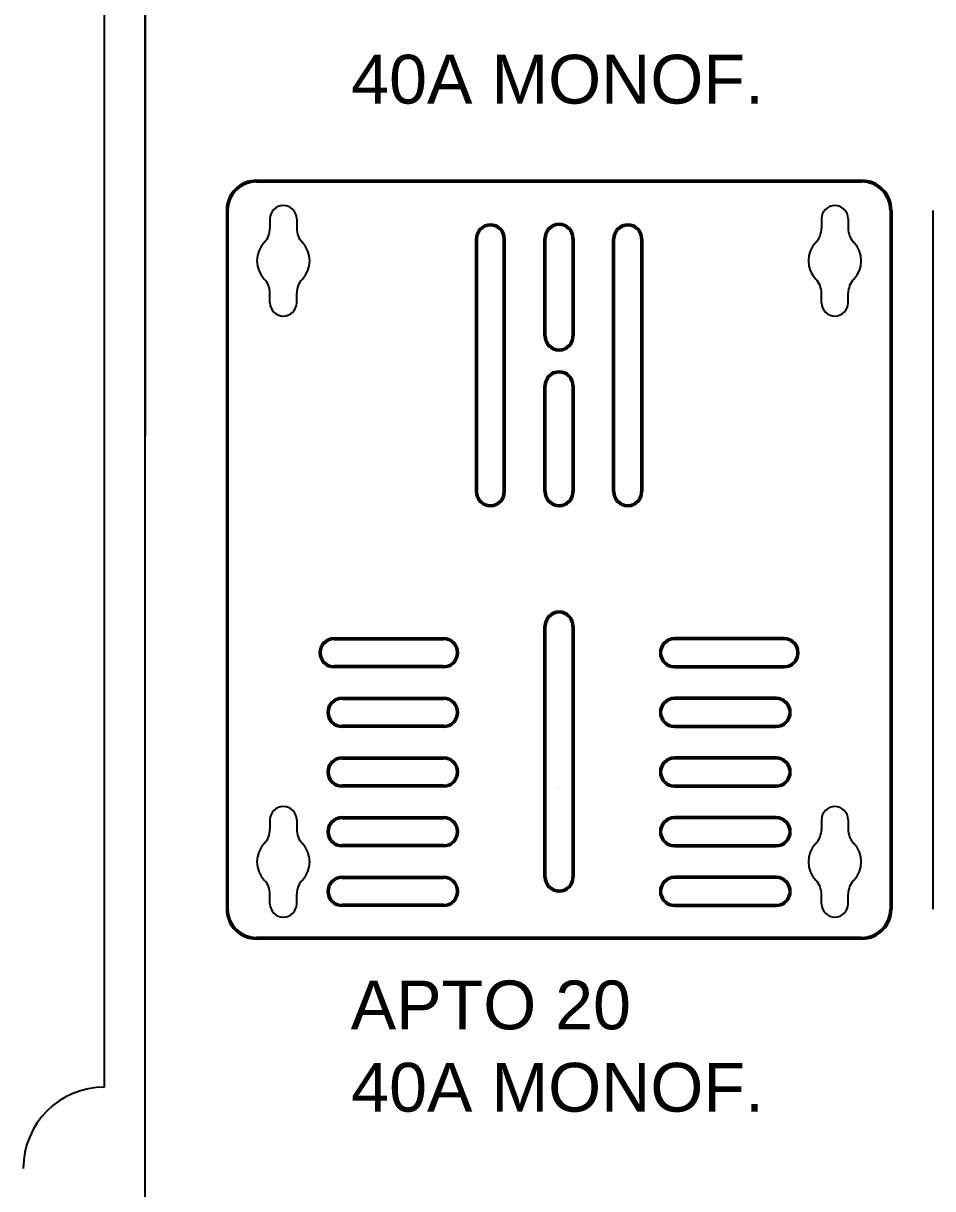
# Model space of a CAD drawing. Header units: millimetres. Extents: x 412 to 646, y 331 to 411.
# Drawn here: x 477.067 to 477.2907, y 363.5568 to 363.8435 of the extents above; entities that cross this region are included whole.
import ezdxf

# ---------------------------------------------------------------- set-up
doc = ezdxf.new("R2010")
doc.units = ezdxf.units.MM
doc.styles.add('ARIAL', font='arial.ttf')

msp = doc.modelspace()

# ---------------------------------------------------------------- linework, layer by layer
for p, q in [((477.0970169284686, 363.7417757689944), (477.0970169284686, 364.3117757689944)), ((477.0970169284686, 363.5517757689944), (477.0970169284686, 364.3117757689944)), ((477.0970169284686, 364.3117757689944), (477.0970169284686, 363.7417757689944)), ((477.0870169284686, 363.5817757689946), (477.0870169284686, 364.2817757689946)), ((477.124365767214, 363.8048465957321), (477.2732657672142, 363.8048465957321)), ((477.124365767214, 363.8044465957317), (477.2732657672142, 363.8044465957317)), ((477.2666513542068, 363.7986466290082), (477.2666513542068, 363.7986466290082)), ((477.1169657672143, 363.7974465957319), (477.1169657672143, 363.6255665957318)), ((477.1173657672142, 363.7974465957319), (477.1173657672142, 363.6255665957318)), ((477.1276951802218, 363.7953616290082), (477.1276951802218, 363.7930221399637)), ((477.1342651802216, 363.7953616290082), (477.1342651802216, 363.7930221399637)), ((477.2633663542066, 363.7953616290082), (477.2633663542066, 363.7930221399637)), ((477.2699363542068, 363.7953616290082), (477.2699363542068, 363.7930221399637)), ((477.2802657672142, 363.7974465957319), (477.2802657672142, 363.6255665957318)), ((477.2806657672141, 363.7974465957319), (477.2806657672141, 363.6255665957318)), ((477.2907241490096, 363.7974465957319), (477.2907241490096, 363.6255665957318)), ((477.1782657672142, 363.790396595732), (477.1782657672142, 363.7282465957322)), ((477.1786657672143, 363.790396595732), (477.1786657672143, 363.7282465957322)), ((477.185165767214, 363.7282465957322), (477.185165767214, 363.790396595732)), ((477.1855657672141, 363.7282465957322), (477.1855657672141, 363.790396595732)), ((477.195165767214, 363.7665465957319), (477.195165767214, 363.7905465957321)), ((477.1955657672144, 363.7665465957319), (477.1955657672144, 363.7905465957321)), ((477.2020657672143, 363.7905465957321), (477.2020657672143, 363.7665465957319)), ((477.2024657672142, 363.7905465957321), (477.2024657672142, 363.7665465957319)), ((477.2120657672141, 363.7282465957322), (477.2120657672141, 363.790396595732)), ((477.2124657672142, 363.7282465957322), (477.2124657672142, 363.790396595732)), ((477.2189657672144, 363.790396595732), (477.2189657672144, 363.7282465957322)), ((477.2193657672141, 363.790396595732), (477.2193657672141, 363.7282465957322)), ((477.1276951802218, 363.7747316290082), (477.1276951802218, 363.7770711180527)), ((477.1342651802216, 363.7747316290082), (477.1342651802216, 363.7770711180527)), ((477.2633663542066, 363.7747316290082), (477.2633663542066, 363.7770711180527)), ((477.2699363542068, 363.7747316290082), (477.2699363542068, 363.7770711180527)), ((477.195165767214, 363.7282465957322), (477.195165767214, 363.7542465957321)), ((477.1955657672144, 363.7282465957322), (477.1955657672144, 363.7542465957321)), ((477.2020657672143, 363.7542465957321), (477.2020657672143, 363.7282465957322)), ((477.2024657672142, 363.7542465957321), (477.2024657672142, 363.7282465957322)), ((477.1988157672143, 363.724996595732), (477.1988157672143, 363.724996595732)), ((477.1988157672143, 363.724996595732), (477.1988157672143, 363.724996595732)), ((477.1988157672143, 363.724996595732), (477.1988157672143, 363.724996595732)), ((477.1988157672143, 363.7241965957322), (477.1988157672143, 363.7241965957322)), ((477.1988157672143, 363.7241965957322), (477.1988157672143, 363.7241965957322)), ((477.1988157672143, 363.7241965957322), (477.1988157672143, 363.7241965957322)), ((477.195165767214, 363.6334465957319), (477.195165767214, 363.6951465957321)), ((477.1955657672144, 363.6334465957319), (477.1955657672144, 363.6951465957321)), ((477.2020657672143, 363.6951465957321), (477.2020657672143, 363.6334465957319)), ((477.2024657672142, 363.6951465957321), (477.2024657672142, 363.6334465957319)), ((477.1434657939511, 363.6922665909818), (477.1704157939513, 363.6922665909818)), ((477.2541657404773, 363.6922665909818), (477.2272157404774, 363.6922665909818)), ((477.1434657939511, 363.6918665909817), (477.1704157939513, 363.6918665909817)), ((477.2541657404773, 363.6918665909817), (477.2272157404774, 363.6918665909817)), ((477.1402157939511, 363.6886165909817), (477.1402157939511, 363.6886165909817)), ((477.173665793951, 363.6886165909817), (477.173665793951, 363.6886165909817)), ((477.2239657404772, 363.6886165909817), (477.2239657404772, 363.6886165909817)), ((477.2574157404773, 363.6886165909817), (477.2574157404773, 363.6886165909817)), ((477.1704157939513, 363.685366590982), (477.1434657939511, 363.685366590982)), ((477.1704157939513, 363.6849665909818), (477.1434657939511, 363.6849665909818)), ((477.2272157404774, 363.685366590982), (477.2541657404773, 363.685366590982)), ((477.2272157404774, 363.6849665909818), (477.2541657404773, 363.6849665909818)), ((477.1454157939512, 363.6775865909816), (477.1704157939513, 363.6775865909816)), ((477.1454157939512, 363.6771865909819), (477.1704157939513, 363.6771865909819)), ((477.2522157404773, 363.6775865909816), (477.2272157404774, 363.6775865909816)), ((477.2522157404773, 363.6771865909819), (477.2272157404774, 363.6771865909819)), ((477.1704157939513, 363.6706865909817), (477.1454157939512, 363.6706865909817)), ((477.1704157939513, 363.6702865909818), (477.1454157939512, 363.6702865909818)), ((477.2272157404774, 363.6706865909817), (477.2522157404773, 363.6706865909817)), ((477.2272157404774, 363.6702865909818), (477.2522157404773, 363.6702865909818)), ((477.1454157939512, 363.6629065909818), (477.1704157939513, 363.6629065909818)), ((477.1454157939512, 363.6625065909819), (477.1704157939513, 363.6625065909819)), ((477.2522157404773, 363.6629065909818), (477.2272157404774, 363.6629065909818)), ((477.2522157404773, 363.6625065909819), (477.2272157404774, 363.6625065909819)), ((477.1704157939513, 363.656006590982), (477.1454157939512, 363.656006590982)), ((477.1704157939513, 363.6556065909818), (477.1454157939512, 363.6556065909818)), ((477.1988157672143, 363.6553965957318), (477.1988157672143, 363.6553965957318)), ((477.1988157672143, 363.6553965957318), (477.1988157672143, 363.6553965957318)), ((477.1988157672143, 363.6553965957318), (477.1988157672143, 363.6553965957318)), ((477.2272157404774, 363.656006590982), (477.2522157404773, 363.656006590982)), ((477.2272157404774, 363.6556065909818), (477.2522157404773, 363.6556065909818)), ((477.1309801802219, 363.6507966290081), (477.1309801802219, 363.6507966290081)), ((477.2666513542068, 363.6507966290081), (477.2666513542068, 363.6507966290081)), ((477.1276951802218, 363.6475116290084), (477.1276951802218, 363.6451721399634)), ((477.1342651802216, 363.6475116290084), (477.1342651802216, 363.6451721399634)), ((477.1454157939512, 363.6482265909821), (477.1704157939513, 363.6482265909821)), ((477.1454157939512, 363.6478265909817), (477.1704157939513, 363.6478265909817)), ((477.2522157404773, 363.6482265909821), (477.2272157404774, 363.6482265909821)), ((477.2522157404773, 363.6478265909817), (477.2272157404774, 363.6478265909817)), ((477.2633663542066, 363.6475116290084), (477.2633663542066, 363.6451721399634)), ((477.2699363542068, 363.6475116290084), (477.2699363542068, 363.6451721399634)), ((477.1704157939513, 363.6413265909817), (477.1454157939512, 363.6413265909817)), ((477.1704157939513, 363.6409265909818), (477.1454157939512, 363.6409265909818)), ((477.2272157404774, 363.6413265909817), (477.2522157404773, 363.6413265909817)), ((477.2272157404774, 363.6409265909818), (477.2522157404773, 363.6409265909818)), ((477.1454157939512, 363.6335465909818), (477.1704157939513, 363.6335465909818)), ((477.1454157939512, 363.6331465909819), (477.1704157939513, 363.6331465909819)), ((477.2522157404773, 363.6335465909818), (477.2272157404774, 363.6335465909818)), ((477.2522157404773, 363.6331465909819), (477.2272157404774, 363.6331465909819)), ((477.1276951802218, 363.6268816290082), (477.1276951802218, 363.6292211180529)), ((477.1342651802216, 363.6268816290082), (477.1342651802216, 363.6292211180529)), ((477.1342651802216, 363.6268816290082), (477.1342651802216, 363.6292211180529)), ((477.2633663542066, 363.6268816290082), (477.2633663542066, 363.6292211180529)), ((477.2699363542068, 363.6268816290082), (477.2699363542068, 363.6292211180529)), ((477.1704157939513, 363.626646590982), (477.1454157939512, 363.626646590982)), ((477.1704157939513, 363.6262465909816), (477.1454157939512, 363.6262465909816)), ((477.2272157404774, 363.626646590982), (477.2522157404773, 363.626646590982)), ((477.2272157404774, 363.6262465909816), (477.2522157404773, 363.6262465909816)), ((477.2732657672142, 363.618566595732), (477.124365767214, 363.618566595732)), ((477.2732657672142, 363.6181665957321), (477.124365767214, 363.6181665957321))]:
    msp.add_line(p, q)
for centre, radius, start, end in [((477.124365767214, 363.7974465957319), 0.007399999999999999, 90, 180), ((477.124365767214, 363.7974465957319), 0.006999999999999999, 90, 180), ((477.2732657672142, 363.7974465957319), 0.007399999999999999, 0, 90), ((477.2732657672142, 363.7974465957319), 0.006999999999999999, 0, 90), ((477.1309801802219, 363.7953616290082), 0.003285, 90, 180), ((477.1309801802219, 363.7953616290082), 0.003285, 0, 90), ((477.2666513542068, 363.7953616290082), 0.003285, 90, 180), ((477.2666513542068, 363.7953616290082), 0.003285, 0, 90), ((477.1226951802215, 363.7930221399637), 0.004999999999999999, 316.0903885714994, 0), ((477.1392651802215, 363.7930221399637), 0.004999999999999999, 180, 223.9096114285005), ((477.1819157672143, 363.790396595732), 0.003649999999999999, 90, 180), ((477.1819157672143, 363.790396595732), 0.003249999999999999, 90, 180), ((477.1819157672143, 363.790396595732), 0.003649999999999999, 0, 90), ((477.1819157672143, 363.790396595732), 0.003249999999999999, 0, 90), ((477.1988157672143, 363.7905465957321), 0.003649999999999999, 90, 180), ((477.1988157672143, 363.7905465957321), 0.003249999999999999, 90, 180), ((477.1988157672143, 363.7905465957321), 0.003649999999999999, 0, 90), ((477.1988157672143, 363.7905465957321), 0.003249999999999999, 0, 90), ((477.2157157672142, 363.790396595732), 0.003649999999999999, 90, 180), ((477.2157157672142, 363.790396595732), 0.003249999999999999, 90, 180), ((477.2157157672142, 363.790396595732), 0.003649999999999999, 0, 90), ((477.2157157672142, 363.790396595732), 0.003249999999999999, 0, 90), ((477.2583663542067, 363.7930221399637), 0.004999999999999999, 316.0903885714994, 0), ((477.2749363542067, 363.7930221399637), 0.004999999999999999, 180, 223.9096114285005), ((477.1309801802219, 363.7850466290082), 0.006499999999999999, 136.0903885714995, 223.9096114285005), ((477.1309801802219, 363.7850466290082), 0.006499999999999999, 316.0903885714994, 43.90961142850053), ((477.2666513542068, 363.7850466290082), 0.006499999999999999, 136.0903885714995, 223.9096114285005), ((477.2666513542068, 363.7850466290082), 0.006499999999999999, 316.0903885714994, 43.90961142850053), ((477.1226951802215, 363.7770711180527), 0.004999999999999999, 0, 43.90961142850053), ((477.1392651802215, 363.7770711180527), 0.004999999999999999, 136.0903885714995, 180), ((477.2583663542067, 363.7770711180527), 0.004999999999999999, 0, 43.90961142850053), ((477.2749363542067, 363.7770711180527), 0.004999999999999999, 136.0903885714995, 180), ((477.1309801802219, 363.7747316290082), 0.003285, 180, 270), ((477.1309801802219, 363.7747316290082), 0.003285, 270, 0), ((477.2666513542068, 363.7747316290082), 0.003285, 180, 270), ((477.2666513542068, 363.7747316290082), 0.003285, 270, 0), ((477.1988157672143, 363.7665465957319), 0.003649999999999999, 180, 270), ((477.1988157672143, 363.7665465957319), 0.003249999999999999, 180, 270), ((477.1988157672143, 363.7665465957319), 0.003649999999999999, 270, 0), ((477.1988157672143, 363.7665465957319), 0.003249999999999999, 270, 0), ((477.1988157672143, 363.7542465957321), 0.003649999999999999, 90, 180), ((477.1988157672143, 363.7542465957321), 0.003649999999999999, 0, 90), ((477.1988157672143, 363.7542465957321), 0.003249999999999999, 90, 180), ((477.1988157672143, 363.7542465957321), 0.003249999999999999, 0, 90), ((477.1819157672143, 363.7282465957322), 0.003649999999999999, 180, 270), ((477.1819157672143, 363.7282465957322), 0.003249999999999999, 180, 270), ((477.1819157672143, 363.7282465957322), 0.003249999999999999, 270, 0), ((477.1819157672143, 363.7282465957322), 0.003649999999999999, 270, 0), ((477.1988157672143, 363.7282465957322), 0.003649999999999999, 180, 270), ((477.1988157672143, 363.7282465957322), 0.003249999999999999, 180, 270), ((477.1988157672143, 363.7282465957322), 0.003649999999999999, 270, 0), ((477.1988157672143, 363.7282465957322), 0.003249999999999999, 270, 0), ((477.2157157672142, 363.7282465957322), 0.003649999999999999, 180, 270), ((477.2157157672142, 363.7282465957322), 0.003249999999999999, 180, 270), ((477.2157157672142, 363.7282465957322), 0.003249999999999999, 270, 0), ((477.2157157672142, 363.7282465957322), 0.003649999999999999, 270, 0), ((477.1988157672143, 363.6951465957321), 0.003649999999999999, 90, 180), ((477.1988157672143, 363.6951465957321), 0.003249999999999999, 90, 180), ((477.1988157672143, 363.6951465957321), 0.003649999999999999, 0, 90), ((477.1988157672143, 363.6951465957321), 0.003249999999999999, 0, 90), ((477.1434657939511, 363.6886165909817), 0.003649999999999999, 90, 180), ((477.1704157939513, 363.6886165909817), 0.003649999999999999, 0, 90), ((477.2272157404774, 363.6886165909817), 0.003649999999999999, 90, 180), ((477.2541657404773, 363.6886165909817), 0.003649999999999999, 0, 90), ((477.1434657939511, 363.6886165909817), 0.003249999999999999, 90, 180), ((477.1704157939513, 363.6886165909817), 0.003249999999999999, 0, 90), ((477.2272157404774, 363.6886165909817), 0.003249999999999999, 90, 180), ((477.2541657404773, 363.6886165909817), 0.003249999999999999, 0, 90), ((477.1434657939511, 363.6886165909817), 0.003649999999999999, 180, 270), ((477.1434657939511, 363.6886165909817), 0.003249999999999999, 180, 270), ((477.1704157939513, 363.6886165909817), 0.003649999999999999, 270, 0), ((477.1704157939513, 363.6886165909817), 0.003249999999999999, 270, 0), ((477.2272157404774, 363.6886165909817), 0.003649999999999999, 180, 270), ((477.2272157404774, 363.6886165909817), 0.003249999999999999, 180, 270), ((477.2541657404773, 363.6886165909817), 0.003249999999999999, 270, 0), ((477.2541657404773, 363.6886165909817), 0.003649999999999999, 270, 0), ((477.1454157939512, 363.673936590982), 0.003649999999999999, 90, 180), ((477.1454157939512, 363.673936590982), 0.003249999999999999, 90, 180), ((477.1704157939513, 363.673936590982), 0.003649999999999999, 0, 90), ((477.1704157939513, 363.673936590982), 0.003249999999999999, 0, 90), ((477.2272157404774, 363.673936590982), 0.003649999999999999, 90, 180), ((477.2272157404774, 363.673936590982), 0.003249999999999999, 90, 180), ((477.2522157404773, 363.673936590982), 0.003649999999999999, 0, 90), ((477.2522157404773, 363.673936590982), 0.003249999999999999, 0, 90), ((477.1454157939512, 363.673936590982), 0.003649999999999999, 180, 270), ((477.1454157939512, 363.673936590982), 0.003249999999999999, 180, 270), ((477.1704157939513, 363.673936590982), 0.003249999999999999, 270, 0), ((477.1704157939513, 363.673936590982), 0.003649999999999999, 270, 0), ((477.2272157404774, 363.673936590982), 0.003649999999999999, 180, 270), ((477.2272157404774, 363.673936590982), 0.003249999999999999, 180, 270), ((477.2522157404773, 363.673936590982), 0.003649999999999999, 270, 0), ((477.2522157404773, 363.673936590982), 0.003249999999999999, 270, 0), ((477.1454157939512, 363.659256590982), 0.003649999999999999, 90, 180), ((477.1454157939512, 363.659256590982), 0.003249999999999999, 90, 180), ((477.1704157939513, 363.659256590982), 0.003649999999999999, 0, 90), ((477.1704157939513, 363.659256590982), 0.003249999999999999, 0, 90), ((477.2272157404774, 363.659256590982), 0.003649999999999999, 90, 180), ((477.2272157404774, 363.659256590982), 0.003249999999999999, 90, 180), ((477.2522157404773, 363.659256590982), 0.003649999999999999, 0, 90), ((477.2522157404773, 363.659256590982), 0.003249999999999999, 0, 90), ((477.1454157939512, 363.659256590982), 0.003649999999999999, 180, 270), ((477.1454157939512, 363.659256590982), 0.003249999999999999, 180, 270), ((477.1704157939513, 363.659256590982), 0.003649999999999999, 270, 0), ((477.1704157939513, 363.659256590982), 0.003249999999999999, 270, 0), ((477.2272157404774, 363.659256590982), 0.003649999999999999, 180, 270), ((477.2272157404774, 363.659256590982), 0.003249999999999999, 180, 270), ((477.2522157404773, 363.659256590982), 0.003649999999999999, 270, 0), ((477.2522157404773, 363.659256590982), 0.003249999999999999, 270, 0), ((477.1309801802219, 363.6475116290084), 0.003285, 90, 180), ((477.1309801802219, 363.6475116290084), 0.003285, 0, 90), ((477.2666513542068, 363.6475116290084), 0.003285, 90, 180), ((477.2666513542068, 363.6475116290084), 0.003285, 0, 90), ((477.1454157939512, 363.6445765909817), 0.003649999999999999, 90, 180), ((477.1454157939512, 363.6445765909817), 0.003249999999999999, 90, 180), ((477.1704157939513, 363.6445765909817), 0.003649999999999999, 0, 90), ((477.1704157939513, 363.6445765909817), 0.003249999999999999, 0, 90), ((477.2272157404774, 363.6445765909817), 0.003649999999999999, 90, 180), ((477.2272157404774, 363.6445765909817), 0.003249999999999999, 90, 180), ((477.2522157404773, 363.6445765909817), 0.003649999999999999, 0, 90), ((477.2522157404773, 363.6445765909817), 0.003249999999999999, 0, 90), ((477.1226951802215, 363.6451721399634), 0.004999999999999999, 316.0903885714994, 0), ((477.1392651802215, 363.6451721399634), 0.004999999999999999, 180, 223.9096114285005), ((477.1454157939512, 363.6445765909817), 0.003649999999999999, 180, 270), ((477.1454157939512, 363.6445765909817), 0.003249999999999999, 180, 270), ((477.1704157939513, 363.6445765909817), 0.003649999999999999, 270, 0), ((477.1704157939513, 363.6445765909817), 0.003249999999999999, 270, 0), ((477.2272157404774, 363.6445765909817), 0.003649999999999999, 180, 270), ((477.2272157404774, 363.6445765909817), 0.003249999999999999, 180, 270), ((477.2522157404773, 363.6445765909817), 0.003649999999999999, 270, 0), ((477.2522157404773, 363.6445765909817), 0.003249999999999999, 270, 0), ((477.2583663542067, 363.6451721399634), 0.004999999999999999, 316.0903885714994, 0), ((477.2749363542067, 363.6451721399634), 0.004999999999999999, 180, 223.9096114285005), ((477.1309801802219, 363.6371966290081), 0.006499999999999999, 136.0903885714995, 223.9096114285005), ((477.1309801802219, 363.6371966290081), 0.006499999999999999, 316.0903885714994, 43.90961142850053), ((477.2666513542068, 363.6371966290081), 0.006499999999999999, 136.0903885714995, 223.9096114285005), ((477.2666513542068, 363.6371966290081), 0.006499999999999999, 316.0903885714994, 43.90961142850053), ((477.1226951802215, 363.6292211180529), 0.004999999999999999, 0, 43.90961142850053), ((477.1392651802215, 363.6292211180529), 0.004999999999999999, 136.0903885714995, 180), ((477.1454157939512, 363.629896590982), 0.003649999999999999, 90, 180), ((477.1454157939512, 363.629896590982), 0.003249999999999999, 90, 180), ((477.1704157939513, 363.629896590982), 0.003649999999999999, 0, 90), ((477.1704157939513, 363.629896590982), 0.003249999999999999, 0, 90), ((477.1988157672143, 363.6334465957319), 0.003649999999999999, 180, 270), ((477.1988157672143, 363.6334465957319), 0.003249999999999999, 180, 270), ((477.1988157672143, 363.6334465957319), 0.003249999999999999, 270, 0), ((477.1988157672143, 363.6334465957319), 0.003649999999999999, 270, 0), ((477.2272157404774, 363.629896590982), 0.003649999999999999, 90, 180), ((477.2272157404774, 363.629896590982), 0.003249999999999999, 90, 180), ((477.2522157404773, 363.629896590982), 0.003649999999999999, 0, 90), ((477.2522157404773, 363.629896590982), 0.003249999999999999, 0, 90), ((477.2583663542067, 363.6292211180529), 0.004999999999999999, 0, 43.90961142850053), ((477.2749363542067, 363.6292211180529), 0.004999999999999999, 136.0903885714995, 180), ((477.1454157939512, 363.629896590982), 0.003649999999999999, 180, 270), ((477.1454157939512, 363.629896590982), 0.003249999999999999, 180, 270), ((477.1704157939513, 363.629896590982), 0.003649999999999999, 270, 0), ((477.1704157939513, 363.629896590982), 0.003249999999999999, 270, 0), ((477.2272157404774, 363.629896590982), 0.003649999999999999, 180, 270), ((477.2272157404774, 363.629896590982), 0.003249999999999999, 180, 270), ((477.2522157404773, 363.629896590982), 0.003649999999999999, 270, 0), ((477.2522157404773, 363.629896590982), 0.003249999999999999, 270, 0), ((477.1309801802219, 363.6268816290082), 0.003285, 180, 270), ((477.1309801802219, 363.6268816290082), 0.003285, 270, 0), ((477.2666513542068, 363.6268816290082), 0.003285, 180, 270), ((477.2666513542068, 363.6268816290082), 0.003285, 270, 0), ((477.124365767214, 363.6255665957318), 0.007399999999999999, 180, 270), ((477.124365767214, 363.6255665957318), 0.006999999999999999, 180, 270), ((477.2732657672142, 363.6255665957318), 0.006999999999999999, 270, 0), ((477.2732657672142, 363.6255665957318), 0.007399999999999999, 270, 0), ((477.0870169284686, 363.5617757689946), 0.02, 90, 180)]:
    msp.add_arc(centre, radius, start, end)

# ---------------------------------------------------------------- texts
at = {"style": 'ARIAL'}
for s, p in [('40A MONOF.', (477.147683333328, 363.8237065936151)), ('APTO 20', (477.147558417277, 363.5959790477125)), ('40A MONOF.', (477.147683333328, 363.5757292156105))]:
    msp.add_text(s, height=0.012, dxfattribs=at).set_placement(p)

doc.saveas('drawing.dxf')
